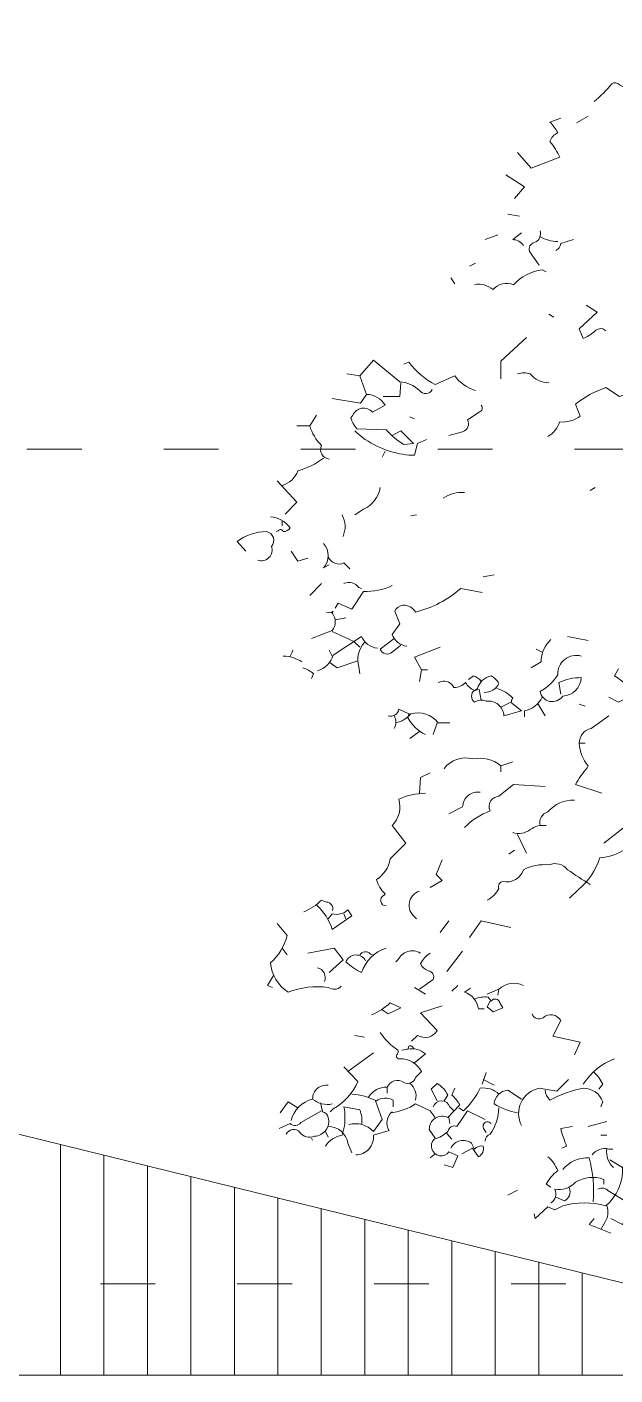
# Model space of a CAD drawing. Header units: millimetres. Extents: x 922141 to 965068, y 34629 to 256118.
# Drawn here: x 944399 to 946332, y 245377 to 249811 of the extents above; entities that cross this region are included whole.
import ezdxf

# ---------------------------------------------------------------- set-up
doc = ezdxf.new("R2010")
doc.units = ezdxf.units.MM
doc.linetypes.add('ACAD_ISO03W100', pattern=[30, 12, -18])
for name, color, linetype, lineweight in [('HATCH', 8, 'Continuous', 5), ('MCA__ LANDSCAPE', 136, 'Continuous', 5), ('MCA__ SCALE', 154, 'Continuous', 18)]:
    doc.layers.add(name, color=color, linetype=linetype, lineweight=lineweight)
doc.layers.add('MCA__ PISCINA ELEV.', color=91, linetype='Continuous')

# ---------------------------------------------------------------- blocks, each defined once
blk = doc.blocks.new('05')
at = {"layer": 'HATCH'}
for points in [[(617116.6, 367853.8, 0.057129), (617174.6, 367911.8, -0.369919), (617200.4, 367908.6), (617284.2, 367866.7, -0.117401), (617368, 367934.4, 0.20253), (617345.4, 368002.1, 0.429047), (617348.6, 368056.9), (617335.8, 368082.6), (617348.6, 368069.7, 0.195877), (617400.2, 368098.8), (617435.7, 368098.8)], [(617007, 367799), (616971.6, 367786.1, -0.077301), (616997.3, 367750.7, 0.209167), (616971.6, 367721.7, -0.073669), (617003.8, 367670.1), (616910.3, 367634.6), (616865.2, 367686.2)], [(616878.1, 367421.9), (616849.1, 367399.4, -0.259125), (616884.5, 367380)], [(616939.3, 367428.4, -0.4142), (616920, 367389.7, 0.4142), (616903.9, 367360.7), (616936.1, 367315.6)], [(616939.3, 367409, 0.128769), (616997.3, 367392.9)], [(617048.9, 367399.4), (617007, 367386.5, -0.310577), (616990.9, 367363.9)], [(616723.4, 367251.1, -0.236053), (616784.6, 367235, -0.326447), (616852.3, 367251.1, -0.184021), (616945.8, 367299.5), (616958.7, 367293)], [(617090.8, 367183.4), (617126.3, 367160.9), (617068.2, 367106.1), (617081.1, 367073.8, 0.078461), (617116.6, 367096.4, -0.276978), (617145.6, 367106.1), (617155.3, 367099.6)], [(616584.8, 366906.3, -0.568253), (616542.9, 366903, 0.175797), (616478.4, 366932), (616391.4, 367002.9), (616346.3, 366951.4), (616304.4, 366957.8)], [(616726.6, 366903, -0.163284), (616658.9, 366951.4), (616594.5, 366922.4, -0.113754), (616507.4, 366996.5), (616491.3, 366990)], [(616865.2, 366957.8, -0.162277), (616907.1, 366957.8, 0.236053), (616968.3, 366928.8)], [(617264.8, 366948.2, -0.37442), (617226.2, 366893.4), (617200.4, 366883.7), (617155.3, 366912.7, 0.088013), (617055.4, 366857.9), (617071.5, 366819.2, -0.188675), (617003.8, 366799.9, -0.179413), (616965.1, 366751.5)], [(616368.9, 366890.1, -0.265564), (616430.1, 366854.7), (616388.2, 366832.1, 0.540619), (616323.7, 366822.5), (616317.3, 366812.8, 0.104111), (616336.6, 366777.3), (616433.3, 366774.1, 0.087555), (616491.3, 366725.8), (616523.6, 366729), (616481.7, 366770.9), (616452.7, 366754.8)], [(616745.9, 366854.7, -0.523941), (616739.5, 366832.1), (616700.8, 366806.3, -0.480621), (616684.7, 366767.7), (616639.6, 366754.8)], [(616204.5, 366822.5), (616181.9, 366787, 0.117737), (616220.6, 366722.5, 0.515518), (616246.4, 366677.4)], [(616330.2, 366770.9, 0.155884), (616488.1, 366693.5, 0.07106), (616526.8, 366690.3), (616536.5, 366729), (616565.5, 366741.9)], [(616227, 366680.6, -0.092499), (616143.2, 366638.7, -0.224854), (616091.7, 366590.4)], [(616414, 366584, -0.245377), (616359.2, 366513), (616330.2, 366493.7)], [(616691.2, 366567.8, 0.169571), (616620.2, 366548.5)], [(616288.3, 366493.7, -0.232346), (616291.5, 366422.8)], [(616053, 366487.3, -0.234344), (616117.5, 366451.8, -0.276978), (616094.9, 366438.9, 0.618027), (616078.8, 366442.1), (616072.3, 366438.9)], [(616011.1, 366345.5, 0.645172), (616056.2, 366390.6, 0.599991), (616040.1, 366438.9, 0.162277), (615943.4, 366406.7), (615972.4, 366374.5)], [(616227, 366400.2, -0.400543), (616227, 366319.7), (616246.4, 366329.3)], [(616243.2, 366355.1, 0.4142), (616294.7, 366335.8), (616314.1, 366316.4)], [(616294.7, 366268.1, -0.34938), (616343.1, 366255.2), (616352.7, 366252)], [(616452.7, 366261.7, -0.12587), (616359.2, 366242.3), (616320.5, 366184.3), (616275.4, 366203.6), (616265.7, 366187.5)], [(616749.2, 366239.1), (616678.3, 366252, -0.120178), (616530, 366174.6, 0.278625), (616488.1, 366197.2, 0.265564), (616462.3, 366177.9), (616478.4, 366136), (616452.7, 366100.5, 0.260178), (616501, 366061.8)], [(616188.4, 366087.6), (616256.1, 366113.4, 0.337067), (616256.1, 366171.4), (616259.3, 366177.9), (616252.8, 366171.4), (616236.7, 366174.6)], [(616207.7, 365981.3, 0.253723), (616259.3, 366032.8), (616352.7, 366094.1, 0.268112), (616404.3, 366055.4)], [(616362.4, 366074.7, 0.25499), (616343.1, 365994.1), (616346.3, 365971.6)], [(616459.1, 366087.6), (616414, 366052.2, 0.546783), (616452.7, 366042.5), (616481.7, 366065.1)], [(616974.8, 366084.4, 0.206955), (616942.5, 366010.3), (616910.3, 365990.9)], [(616156.1, 366010.3, 0.152283), (616094.9, 366029.6)], [(617074.7, 366029.6, 0.515121), (616997.3, 365968.4, -0.142853), (616939.3, 365913.6, 0.670273), (617013.5, 365897.5, 0.37204), (617074.7, 365958.7, 0.116058), (617000.6, 365942.6), (617007, 365903.9)], [(616159.4, 365990.9, -0.104111), (616194.8, 365971.6), (616188.4, 365955.5)], [(616745.9, 365945.8, 0.162277), (616720.2, 365965.1), (616704, 365952.2)], [(616755.6, 365910.4, 0.300919), (616804, 365939.4, 0.14502), (616778.2, 365965.1, 0.261322), (616733.1, 365923.2), (616723.4, 365916.8), (616739.5, 365920), (616745.9, 365884.6)], [(617197.2, 365987.7), (617184.3, 365965.1, -0.06604), (617310, 365849.1), (617319.6, 365842.7)], [(616797.5, 365923.2, -0.146225), (616849.1, 365891, 0.236053), (616845.9, 365874.9), (616878.1, 365849.1), (616820.1, 365833, 0.449966), (616762.1, 365881.3, 0.248367), (616723.4, 365878.1, -0.5), (616723.4, 365916.8, -0.17128), (616694.4, 365942.6, -0.201935), (616655.7, 365926.5, 0.369919), (616613.8, 365945.8), (616604.1, 365942.6)], [(616945.8, 365894.2, -0.236053), (616887.8, 365849.1), (616887.8, 365829.8)], [(616562.2, 365771.8, -0.149628), (616504.2, 365826.6), (616507.4, 365839.4), (616475.2, 365855.6, -0.447098), (616439.8, 365833)], [(616459.1, 365833, -0.309357), (616459.1, 365791.1)], [(616465.5, 365810.4, 0.176727), (616513.9, 365839.4, -0.312363), (616604.1, 365810.4), (616642.8, 365810.4)], [(617068.2, 365742.8, -0.373596), (617106.9, 365791.1), (617164.9, 365833)], [(617142.4, 365578.4), (617055.4, 365607.4, -0.051254), (617094, 365662.2), (617097.3, 365668.6, -0.175888), (617068.2, 365742.8), (617087.6, 365742.8)], [(616623.5, 365659, -0.32045), (616716.9, 365691.2, -0.236053), (616810.4, 365668.6), (616849.1, 365681.5)], [(616691.2, 365465.6, -0.116058), (616775, 365520.4, -0.535172), (616804, 365568.7), (616852.3, 365607.4), (616955.4, 365600.9)], [(616433.3, 365207.7, -0.833054), (616426.9, 365243.2), (616430.1, 365246.4, -0.119873), (616401.1, 365294.8, 0.221848), (616446.2, 365362.4), (616497.8, 365414), (616452.7, 365472, 0.27034), (616475.2, 365559, -0.106506), (616562.2, 365578.4)], [(616742.7, 365581.6, 0.45993), (616684.7, 365533.3), (616639.6, 365510.7)], [(616939.3, 365472, -0.4142), (616965.1, 365517.1, -0.238144), (617052.1, 365555.8)], [(616849.1, 365449.5, 0.257919), (616907.1, 365459.1, -0.212204), (616958.7, 365472)], [(617358.3, 365314.1, -0.308884), (617322.9, 365365.7, -0.103271), (617219.7, 365394.7, -0.126938), (617135.9, 365365.7, -0.14415), (617065, 365262.5), (617036, 365233.5)], [(616765.3, 365227.1, 0.166656), (616804, 365265.8, -0.5), (616816.9, 365288.3, 0.389191), (616884.5, 365327, -0.142044), (616968.3, 365343.1, -0.33754), (617029.6, 365327, 0.010635), (617103.7, 365278.6)], [(616542.9, 365256.1, 0.605072), (616526.8, 365172.3), (616533.2, 365165.8)], [(616256.1, 365191.6, 0.535172), (616236.7, 365220.6), (616220.6, 365227.1, -0.105011), (616162.6, 365188.4)], [(616204.5, 365211, -0.131912), (616256.1, 365130.4), (616320.5, 365175.5), (616307.6, 365194.8, -0.265564), (616256.1, 365182), (616243.2, 365165.8)], [(616075.6, 365149.7), (616107.8, 365111.1, -0.154999), (616053, 365020.8, 0.223892), (616111, 364924.1, -0.123093), (616243.2, 364940.2, 0.388977), (616285.1, 364943.5)], [(616365.6, 365027.3, 0.651398), (616301.2, 365024, 0.07106), (616352.7, 364988.6, -0.240356), (616433.3, 365069.2)], [(616346.3, 365046.6, -0.496567), (616381.7, 365049.8), (616388.2, 365046.6)], [(616546.1, 365053, 0.436615), (616472, 365030.5), (616465.5, 365024)], [(616542.9, 364933.8), (616588, 364966, 0.480621), (616571.9, 364995, -0.199997), (616546.1, 365017.6, -0.138779), (616578.4, 365053)], [(616207.7, 365004.7, -0.45993), (616230.3, 364959.6)], [(616710.5, 364937), (616691.2, 364924.1, -0.298172), (616736.3, 364869.3), (616755.6, 364869.3)], [(616884.5, 364946.7, 0.307983), (616804, 364933.8), (616765.3, 364917.7)], [(616723.4, 364901.6, -0.123093), (616768.5, 364908), (616778.2, 364895.1, -0.659393), (616807.2, 364888.7), (616816.9, 364872.6), (616784.6, 364859.7), (616765.3, 364875.8), (616775, 364895.1)], [(616385, 364850, 0.099014), (616446.2, 364888.7), (616481.7, 364872.6), (616439.8, 364853.2), (616420.4, 364866.1)], [(616617, 364879), (616546.1, 364856.4), (616600.9, 364798.4, -0.427582), (616536.5, 364782.3), (616517.1, 364763)], [(616913.5, 364853.2, 0.514618), (616949, 364840.3, -0.489075), (617007, 364830.7), (616981.2, 364779.1), (617071.5, 364759.7), (617052.1, 364717.8)], [(616375.3, 364579.3, -0.276978), (616436.5, 364611.5, -0.468369), (616491.3, 364627.6, 0.486771), (616530, 364643.7), (616549.3, 364663.1, 0.290726), (616478.4, 364705, -0.720749), (616468.8, 364717.8, 0.236053), (616472, 364734, -0.111099), (616414, 364792)], [(616523.6, 364737.2, 0.535172), (616507.4, 364746.9), (616504.2, 364737.2), (616484.9, 364734)], [(616504.2, 364737.2, -0.236053), (616562.2, 364721.1), (616526.8, 364692.1)], [(616294.7, 364679.2), (616339.9, 364630.8, -0.170334), (616259.3, 364540.6), (616249.6, 364530.9)], [(617184.3, 364705, 0.16748), (617081.1, 364621.2)], [(616878.1, 364485.8, -0.493149), (616936.1, 364608.3), (616994.1, 364598.6), (617032.8, 364637.3)], [(617113.4, 364663.1, -0.113876), (617145.6, 364621.2), (617132.7, 364605)], [(616243.2, 364617.9, 0.469498), (616191.6, 364572.8, 0.27272), (616120.7, 364501.9)], [(616320.5, 364588.9, -0.101349), (616401.1, 364566.4, -0.291199), (616455.9, 364569.6), (616455.9, 364547)], [(616510.7, 364624.4, -0.302765), (616530, 364569.6)], [(616658.9, 364608.3), (616649.3, 364585.7, -0.099014), (616675, 364553.5), (616636.4, 364511.6, 0.574356), (616575.1, 364472.9), (616594.5, 364443.9)], [(616600.9, 364566.4), (616581.6, 364605), (616600.9, 364624.4, -0.137939), (616636.4, 364585.7), (616623.5, 364566.4)], [(616804, 364588.9, 0.238327), (616742.7, 364608.3, -0.081085), (616687.9, 364534.1), (616671.8, 364543.8)], [(616865.2, 364527.7, -0.092926), (616787.8, 364556.7, -0.358765), (616833, 364601.8), (616878.1, 364572.8)], [(616955.4, 364601.8, 0.173203), (616971.6, 364569.6, -0.070847), (617081.1, 364608.3, -0.319672), (617145.6, 364563.1), (617139.1, 364547)], [(616217.4, 364559.9, -0.023788), (616223.8, 364530.9, -0.333328), (616243.2, 364511.6, -0.469284), (616198, 364450.3, -0.34938), (616149.7, 364463.2, 0.562729), (616104.6, 364456.8)], [(616191.6, 364572.8, 0.236053), (616256.1, 364556.7)], [(616352.7, 364489, 0.140045), (616346.3, 364537.4), (616294.7, 364547, -0.090897), (616294.7, 364476.1), (616288.3, 364453.6, 0.205246), (616233.5, 364418.1)], [(616397.9, 364566.4), (616420.4, 364505.1), (616391.4, 364466.5, 0.27034), (616310.8, 364489)], [(616333.4, 364389.1, 0.444092), (616391.4, 364453.6), (616443, 364469.7, -0.367569), (616452.7, 364530.9), (616452.7, 364527.7, 0.109772), (616530, 364556.7), (616578.4, 364534.1), (616594.5, 364511.6)], [(616588, 364547, -0.720749), (616642.8, 364547), (616655.7, 364534.1)], [(616804, 364543.8, -0.136566), (616775, 364456.8, 0.355026), (616758.8, 364434.2)], [(616082, 364475.6), (616117.5, 364492.2, 0.449051), (616152.9, 364495.5), (616220.6, 364534.1)], [(616758.8, 364505.1), (616700.8, 364534.1), (616665.4, 364482.6, 0.480621), (616636.4, 364466.5, -0.128952), (616591.2, 364440.7, 1.068878), (616639.6, 364398.8), (616668.6, 364385.9), (616652.5, 364347.2), (616623.5, 364356.9)], [(616778.2, 364492.2, 1.023514), (616755.6, 364472.9), (616762.1, 364463.2)], [(616243.2, 364482.6, -0.363541), (616307.6, 364427.8), (616320.5, 364395.5)], [(617045.7, 364482.6), (617007, 364476.1, 0.033661), (617026.3, 364418.1), (617010.2, 364411.7)], [(616646, 364411.7, -0.465576), (616713.7, 364427.8), (616723.4, 364408.4, -0.276978), (616752.4, 364418.1, -0.362045), (616736.3, 364382.7), (616716.9, 364411.7), (616681.5, 364392.3)], [(617110.1, 364389.1, -0.302765), (617164.9, 364408.4), (617177.8, 364408.4)], [(617158.5, 364408.4, 0.24913), (617181, 364347.2)], [(616965.1, 364382.7, -0.128281), (616997.3, 364337.5, 0.099014), (616958.7, 364292.4), (616974.8, 364282.7)], [(617013.5, 364340.8, -0.238144), (617100.5, 364379.4, -0.090164), (617113.4, 364234.4)], [(617168.2, 364373), (617210.1, 364347.2, -0.286789), (617268.1, 364363.3)], [(617210.1, 364347.2, -0.231033), (617155.3, 364221.5, 0.136353), (617013.5, 364221.5), (616987.7, 364208.6), (616965.1, 364218.3), (616923.2, 364179.6), (616920, 364195.7)], [(616974.8, 364231.2, 0.40065), (616987.7, 364276.3, 0.257919), (617055.4, 364298.9, -0.231781), (617148.8, 364308.5), (617148.8, 364292.4)], [(617036, 364279.5, -0.362045), (617019.9, 364237.6), (616990.9, 364250.5)], [(617129.5, 364276.3, -0.343094), (617164.9, 364269.9), (617222.9, 364234.4)], [(617158.5, 364221.5, -0.23912), (617152, 364166.7), (617139.1, 364144.2)]]:
    blk.add_lwpolyline(points, format="xyb", dxfattribs=at)
for points in [[(617097.3, 367805.5), (617058.6, 367782.9)], [(616826.5, 367612.1), (616887.8, 367573.4), (616855.5, 367534.7)], [(616833, 367483.2), (616871.6, 367476.7)], [(616800.7, 367415.5), (616758.8, 367399.4)], [(616726.6, 367322), (616707.3, 367312.3)], [(616646, 367273.7), (616658.9, 367254.3)], [(616968.3, 367154.4), (616984.4, 367144.8)], [(616894.2, 367077.1), (616810.4, 366999.7), (616810.4, 366941.7)], [(616346.3, 366951.4), (616368.9, 366890.1), (616349.5, 366861.1), (616256.1, 366877.2)], [(616481.7, 366928.8), (616478.4, 366883.7), (616423.6, 366883.7)], [(616510.7, 366816), (616526.8, 366809.6)], [(616181.9, 366787), (616140, 366787)], [(616430.1, 366703.2), (616420.4, 366683.9)], [(616075.6, 366606.5), (616140, 366535.6), (616101.3, 366496.9)], [(617119.8, 366584), (617103.7, 366574.3)], [(616533.2, 366493.7), (616513.9, 366490.5)], [(616091.7, 366474.4), (616091.7, 366458.3)], [(616120.7, 366374.5), (616143.2, 366342.2), (616175.5, 366351.9)], [(616220.6, 366268.1), (616181.9, 366229.4)], [(616787.8, 366297.1), (616752.4, 366290.7)], [(616265.7, 366148.9), (616301.2, 366155.3)], [(616256.1, 366110.2), (616327, 366077.9), (616346.3, 366058.6)], [(617029.6, 366094.1), (617097.3, 366081.2)], [(616117.5, 366029.6), (616123.9, 366042.5), (616127.1, 366048.9)], [(616256.1, 366029.6), (616246.4, 366048.9)], [(616610.6, 366058.6), (616526.8, 366026.4), (616549.3, 365984.5), (616568.7, 365984.5)], [(616945.8, 366042.5), (616926.4, 366052.2)], [(616339.9, 366013.5), (616272.2, 365990.9), (616249.6, 366007)], [(616549.3, 365984.5), (616542.9, 365945.8)], [(616842.6, 365878.1), (616810.4, 365862)], [(616932.9, 365871.7), (616955.4, 365833)], [(617068.2, 365871.7), (617087.6, 365865.2)], [(617255.2, 365907.1), (617197.2, 365878.1), (617164.9, 365894.2)], [(616510.7, 365839.4), (616504.2, 365826.6)], [(616542.9, 365781.4), (616510.7, 365758.9)], [(616600.9, 365810.4), (616588, 365771.8)], [(616542.9, 365578.4), (616546.1, 365630), (616578.4, 365646.1)], [(616810.4, 365668.6), (616810.4, 365649.3)], [(617222.9, 365472), (617148.8, 365414)], [(616865.2, 365443), (616894.2, 365381.8)], [(616855.5, 365391.5), (616836.2, 365378.6)], [(616617, 365359.2), (616597.7, 365310.9), (616617, 365291.5), (616578.4, 365269)], [(616294.7, 365182), (616301.2, 365165.8)], [(616639.6, 365159.4), (616610.6, 365120.7)], [(616842.6, 365136.8), (616745.9, 365159.4), (616707.3, 365104.6)], [(616091.7, 365069.2), (616107.8, 365046.6)], [(616246.4, 364988.6), (616291.5, 365030.5), (616262.5, 365069.2), (616175.5, 365053)], [(616684.7, 365059.5), (616633.1, 364991.8)], [(616062.7, 364978.9), (616043.3, 364946.7), (616059.5, 364940.2)], [(616562.2, 364917.7), (616526.8, 364940.2)], [(616668.6, 364946.7), (616649.3, 364927.3)], [(616804, 364933.8), (616800.7, 364914.4)], [(616330.2, 364782.3), (616362.4, 364775.9)], [(616307.6, 364663.1), (616391.4, 364724.3)], [(616762.1, 364659.8), (616749.2, 364621.2)], [(616752.4, 364637.3), (616787.8, 364617.9)], [(616436.5, 364611.5), (616436.5, 364592.2)], [(616143.2, 364543.8), (616111, 364563.1), (616085.2, 364527.7)], [(616639.6, 364511.6), (616642.8, 364492.2)], [(617158.5, 364498.7), (617097.3, 364482.6)], [(616233.5, 364466.5), (616243.2, 364447.1)], [(616633.1, 364460), (616649.3, 364440.7)], [(617139.1, 364453.6), (617158.5, 364453.6)], [(616188.4, 364443.9), (616191.3, 364438)], [(616594.5, 364392.3), (616578.4, 364379.4)], [(616865.2, 364273.1), (616833, 364257)], [(617232.6, 364198.9), (617210.1, 364160.3), (617171.4, 364179.6)], [(617171.4, 364131.3), (617100.5, 364160.3), (617116.6, 364179.6)]]:
    blk.add_lwpolyline(points, dxfattribs=at)

msp = doc.modelspace()

# ---------------------------------------------------------------- hatches: boundary and pattern name
at = {"layer": 'MCA__ SCALE'}
h = msp.add_hatch(dxfattribs=at)
h.set_pattern_fill('ANSI31', color=256, scale=45, angle=45)
h.set_pattern_definition([(90, (-1276340.08, -170081.95), (-142.875, 0), [])])
h.paths.add_polyline_path([(941519.09, 245977.14), (941519.09, 245377.14), (942890.12, 245377.14)], flags=17)
h.paths.add_polyline_path([(943948.47, 246272.99), (941519.09, 246272.99), (941519.09, 245977.14), (942890.12, 245377.14), (947587.81, 245377.14)])

# ---------------------------------------------------------------- linework, layer by layer
at = {"layer": 'MCA__ LANDSCAPE', "linetype": 'ACAD_ISO03W100', "ltscale": 15}
for p, q in [((944398.81, 248422.54), (954424.31, 248422.54)), ((942390.12, 245677.14), (954424.31, 245677.14))]:
    msp.add_line(p, q, dxfattribs=at)
at = {"layer": 'MCA__ SCALE'}
for q in [(943948.47, 246272.99), (942890.12, 245377.14)]:
    msp.add_line((947587.81, 245377.14), q, dxfattribs=at)

# ---------------------------------------------------------------- block references
at = {"layer": 'MCA__ PISCINA ELEV.'}
msp.add_blockref('05', (329146.06, -118287.94), dxfattribs=at)

doc.saveas('drawing.dxf')
